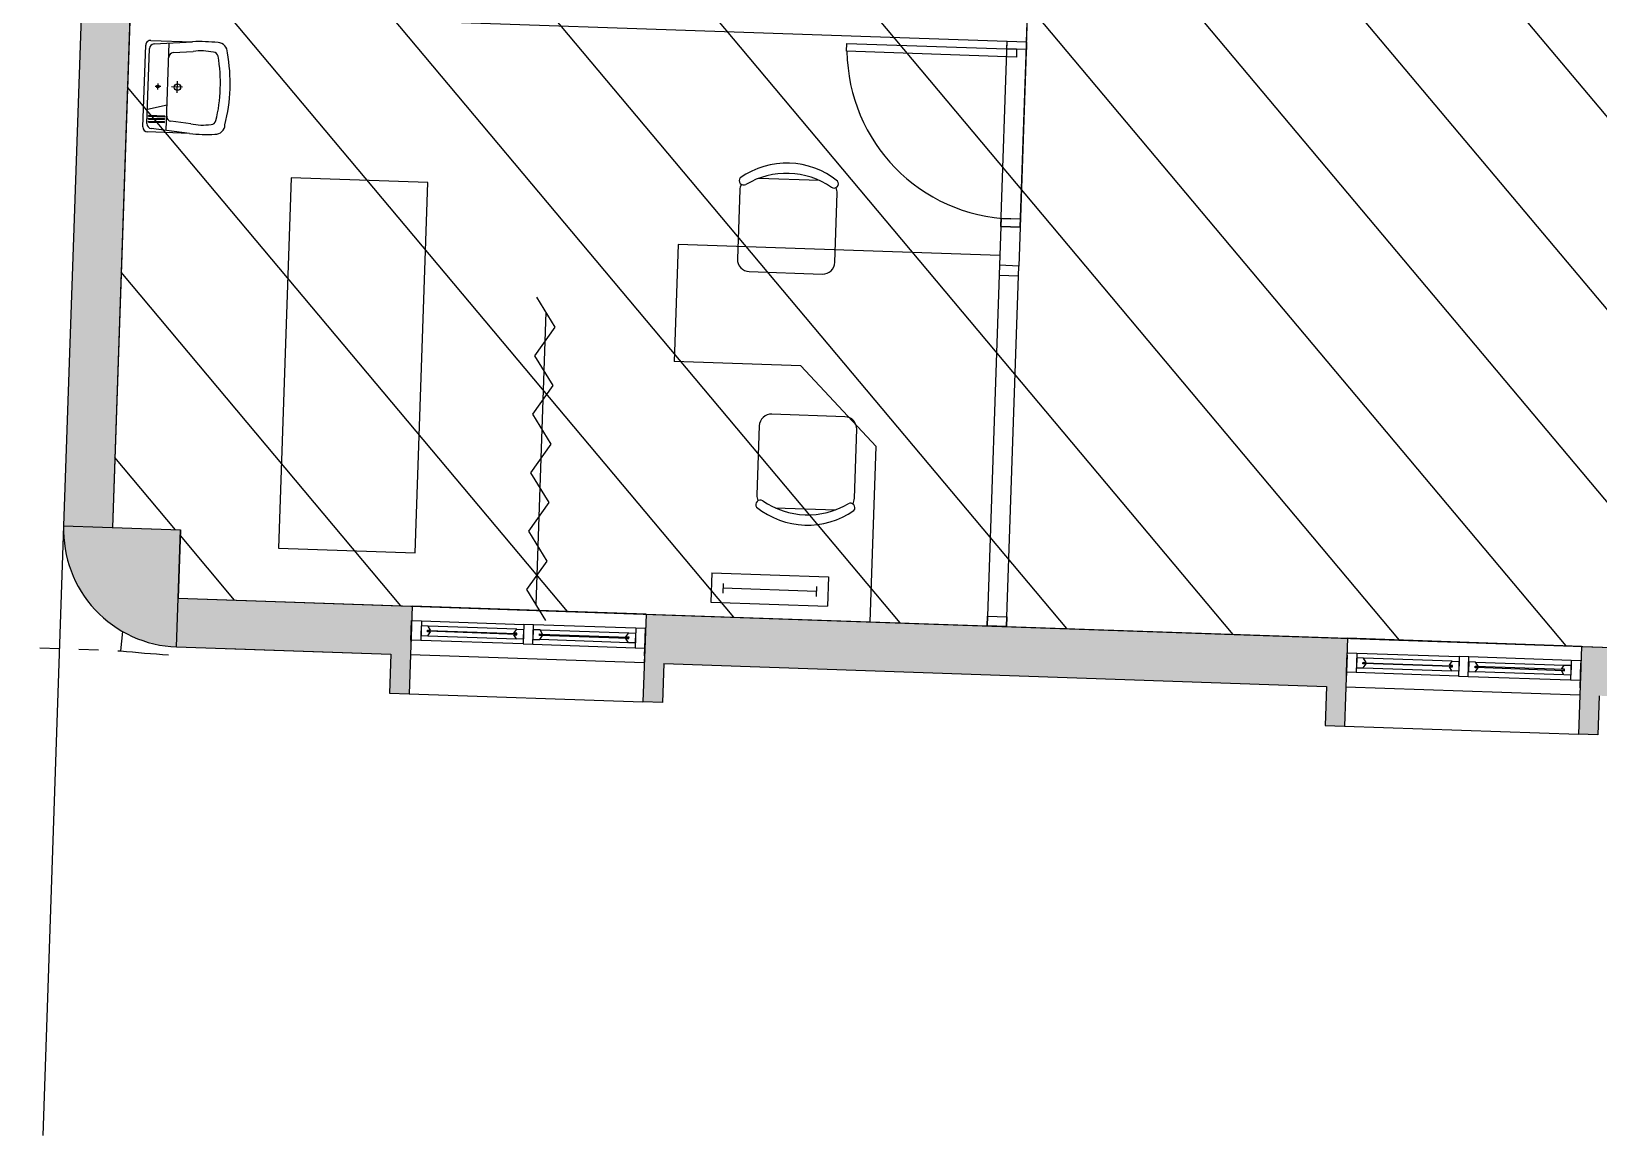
# Model space of a CAD drawing. Extents: x -28 to 149, y -33 to 76.
# Drawn here: x 68.86 to 76.9, y 2.86 to 8.52 of the extents above; entities that cross this region are included whole.
import ezdxf

# ---------------------------------------------------------------- set-up
doc = ezdxf.new("R2010")
doc.units = 0
doc.linetypes.add('STYLE_01', pattern=[0.15000000000000002, 0.1, -0.05000000000000002])
for name, color, linetype in [('arq-hatch', 252, 'Continuous'), ('arq-proyeccion', 251, 'STYLE_01'), ('arq-proyección edificios anexos', 250, 'Continuous')]:
    doc.layers.add(name, color=color, linetype=linetype)

# ---------------------------------------------------------------- blocks, each defined once
blk = doc.blocks.new('Torre Sur')
h = blk.add_hatch(color=256)
h.paths.add_polyline_path([(-5.692902595489613, 10.50158845309898), (-6.142637443475905, 10.51703405138551), (-6.146069798650842, 10.41709297405532), (-5.946187643990015, 10.4102282637059), (-6.056023009581622, 7.212113789134037), (-5.806170316255702, 7.20353290119715)])
h.paths.add_polyline_path([(-4.377618826013531, 6.554117287181271), (-4.384483536363405, 6.354235132520444), (-4.284542459032764, 6.350802777345734), (-4.269096860746686, 6.800537625332481), (-5.468389788710738, 6.841725887428993), (-5.476970676647852, 6.5918731941033)])
h = blk.add_hatch(color=256)
h.paths.add_polyline_path([(-5.692902595489613, 10.50158845309909), (-6.14263744347636, 10.51703405138551), (-6.146069798651297, 10.41709297405544), (-5.946187643990015, 10.4102282637059), (-6.056023009582077, 7.212113789133809), (-5.806170316256157, 7.203532901197036)])
h.paths.add_polyline_path([(-4.377618826013759, 6.554117287181271), (-4.384483536364087, 6.35423513252033), (-4.284542459032991, 6.350802777345734), (-4.269096860746913, 6.800537625332481), (-5.468389788710965, 6.841725887428993), (-5.476970676648307, 6.5918731941033)])
h = blk.add_hatch(color=256)
edge = h.paths.add_edge_path()
edge.add_line((-6.056023009581622, 7.212113789134264), (-5.456376545599596, 7.191519658085781))
edge.add_line((-5.456376545599596, 7.191519658085781), (-5.476970676647397, 6.591873194103528))
edge.add_arc((-5.456376545599142, 7.191519658085781), 0.6000000000000085, 178.0330189992294, 268.0330189992294, ccw=False)
for points in [[(-3.069803932782179, 6.759349363235515), (-3.085249531068257, 6.309614515248768), (-2.985308453738526, 6.306182160074059), (-2.978443743388198, 6.506064314734658), (0.4195528858435864, 6.389364238794315), (0.4126881754937131, 6.189482084133033), (0.5126292528248086, 6.186049728958551), (0.5280748511108868, 6.635784576945525)], [(2.9266607070399, 6.553408052751593), (1.727367779075394, 6.594596314848332), (1.711922180788861, 6.144861466861585), (1.811863258119047, 6.141429111686875), (1.81872796846892, 6.341311266347702), (2.918079819103241, 6.303555359425673)]]:
    blk.add_hatch(color=256).paths.add_polyline_path(points)
for p, q in [((-1.150530721088217, 8.744642877775732), (-1.081883617594031, 10.74346442438309)), ((-5.692902595489613, 10.5015884530992), (-5.806170316255702, 7.203532901197377)), ((-5.946187643990015, 10.4102282637059), (-6.056023009581622, 7.212113789134264)), ((-5.946187643990015, 10.4102282637059), (-6.056023009581622, 7.212113789134264)), ((-5.94618764399047, 10.4102282637059), (-6.056023009582077, 7.212113789134264)), ((-5.94618764399047, 10.4102282637059), (-6.056023009582077, 7.212113789134264)), ((-5.71521290412511, 9.851971450452083), (-1.117923346928364, 9.694083112414319)), ((-1.117923346928364, 9.694083112414319), (-1.114490991753883, 9.794024189744505)), ((-5.649630652799715, 9.257900751853981), (-5.635214761065981, 9.677653276641536)), ((-5.62903043584538, 9.275034140639605), (-5.61583854708806, 9.659146945786006)), ((-5.60937140293936, 9.701780457180462), (-5.39449808667905, 9.694400893554757)), ((-5.592260772954432, 9.683249204691606), (-5.39449808667905, 9.694400893554757)), ((-5.530185010050445, 9.239699319293209), (-5.514801818221713, 9.68761705678287)), ((-5.493730917973608, 9.638725798385053), (-5.391683096281213, 9.64448019815643)), ((-2.040954081751806, 9.64559994157969), (-2.039576461504112, 9.685712588649267)), ((-1.1706444479114, 9.615710211999726), (-2.040954081751806, 9.64559994157969)), ((-2.039576461504112, 9.685712588649267), (-1.169266827663705, 9.655822859069303)), ((-1.250471798418857, 8.748075232950328), (-1.217864424259005, 9.6975154675888)), ((-1.219237366328798, 9.657539036656658), (-1.217864424259005, 9.6975154675888)), ((-1.119296288998612, 9.654106681481949), (-1.219237366328798, 9.657539036656658)), ((-1.217864424259005, 9.6975154675888), (-1.117923346928364, 9.694083112414091)), ((-1.217864424259005, 9.6975154675888), (-1.117923346928364, 9.694083112414091)), ((-1.169266827663705, 9.655822859069303), (-1.1706444479114, 9.615710211999726)), ((-1.117923346928364, 9.694083112414091), (-1.150530721088671, 8.744642877775618)), ((-1.117923346928364, 9.694083112414091), (-1.119296288998612, 9.654106681481949)), ((-5.473552582023331, 9.43195968725172), (-5.471493168918641, 9.491924333649877)), ((-5.55747279120169, 9.464859512349335), (-5.586408684022899, 9.465853280518672)), ((-5.572978806077572, 9.450383204025798), (-5.571949099525227, 9.48036552722499)), ((-5.445785855579288, 9.46102375990722), (-5.502505198670406, 9.462971717003143)), ((-5.626494218635344, 9.348882057701871), (-5.525668201737972, 9.37121679515269)), ((-5.621249462445121, 9.283086589440131), (-5.62107784468617, 9.28808364330655)), ((-5.621249462445121, 9.283086589440131), (-5.538798073647285, 9.280254896420843)), ((-5.62107784468617, 9.28808364330655), (-5.538626455888334, 9.285251950287488)), ((-5.620734609168721, 9.298077751039614), (-5.62056299140977, 9.303074804906146)), ((-5.620734609168721, 9.298077751039614), (-5.538283220371341, 9.295246058020439)), ((-5.62056299140977, 9.303074804906146), (-5.538111602612389, 9.30024311188697)), ((-5.620219755892322, 9.313068912639096), (-5.620048138133825, 9.318065966505628)), ((-5.620219755892322, 9.313068912639096), (-5.537768367094941, 9.310237219620035)), ((-5.620048138133825, 9.318065966505628), (-5.537596749336444, 9.315234273486453)), ((-5.410630156000479, 9.224677830101996), (-5.607161791312137, 9.249371079564867)), ((-5.538798073647285, 9.280254896420843), (-5.538626455888334, 9.285251950287488)), ((-5.538283220371341, 9.295246058020439), (-5.538111602612389, 9.30024311188697)), ((-5.537768367094941, 9.310237219620035), (-5.537596749336444, 9.315234273486453)), ((-5.404396906401871, 9.274287774664003), (-5.50580949163168, 9.287029775522)), ((-5.410630156000479, 9.22467783010211), (-5.625503472260789, 9.2320573937277)), ((-4.888725635637456, 8.997519658159717), (-4.953940383957161, 7.098639188882544)), ((-4.189138094325244, 8.973493171936525), (-4.888725635637456, 8.997519658159717)), ((-4.254352842644948, 7.074612702659351), (-4.189138094325244, 8.973493171936525)), ((-2.588890434394216, 8.934911475570175), (-2.601046692304863, 8.580953493358493)), ((-2.181981460177667, 8.983473528395166), (-2.49180357799105, 8.994113993534484)), ((-2.101341305653023, 8.563791717484833), (-2.089185047742376, 8.917749699696515)), ((-1.249098856349065, 8.78805166388247), (-1.250471798418857, 8.748075232950328)), ((-1.149157779018424, 8.78461930870776), (-1.249098856349065, 8.78805166388247)), ((-1.150530721088671, 8.744642877775618), (-1.149157779018424, 8.78461930870776)), ((-1.250471798418857, 8.748075232950441), (-1.257336508768276, 8.548193078289614)), ((-1.150530721088217, 8.744642877775732), (-1.250471798418857, 8.748075232950441)), ((-1.150530721088671, 8.744642877775618), (-1.250471798418857, 8.748075232950328)), ((-1.250471798418857, 8.748075232950328), (-1.150530721088671, 8.744642877775618)), ((-1.150530721088217, 8.744642877775732), (-1.15739543143809, 8.544760723114905)), ((-2.904648107131834, 8.654797477337752), (-2.925242238180545, 8.055151013355726)), ((-1.255620331181035, 8.598163616954707), (-2.904648107131834, 8.654797477337752)), ((-1.257336508768276, 8.548193078289614), (-1.320835079501194, 6.699283147677761)), ((-1.257336508768276, 8.548193078289614), (-1.259052686355972, 8.498222539624521)), ((-1.15739543143809, 8.544760723114905), (-1.257336508768276, 8.548193078289614)), ((-1.15739543143809, 8.544760723114905), (-1.257336508768276, 8.548193078289614)), ((-1.15739543143809, 8.544760723114905), (-1.257336508768276, 8.548193078289614)), ((-1.220894002170553, 6.695850792503052), (-1.15739543143809, 8.544760723114905)), ((-1.159111609025331, 8.494790184449812), (-1.15739543143809, 8.544760723114905)), ((-2.540728740957547, 8.516345098042734), (-2.165949700968667, 8.503473766137517)), ((-1.259052686355972, 8.498222539624521), (-1.159111609025331, 8.494790184449812)), ((-3.535443434312583, 8.23108306584595), (-3.630235978880592, 8.384427037016394)), ((-3.582839706597042, 8.307755051431286), (-3.634325034217909, 6.808638891475766)), ((-3.640533044404947, 8.084603805025154), (-3.535443434312583, 8.23108306584595)), ((-3.545740499836938, 7.931259833855165), (-3.640533044404947, 8.084603805025154)), ((-2.275625235532971, 8.032840704720002), (-2.925242238180545, 8.055151013355726)), ((-2.275625235532971, 8.032840704720002), (-1.889590346910609, 7.619346974699511)), ((-3.650830109929302, 7.784780573034141), (-3.545740499836938, 7.931259833855165)), ((-3.556037565361294, 7.631436601863925), (-3.650830109929302, 7.784780573034141)), ((-2.488826735794646, 7.72475093943774), (-2.500982993705293, 7.370792957226058)), ((-2.049439300490121, 7.772197558879839), (-2.424218340478546, 7.785068890785055)), ((-2.001277607053453, 7.353631181352398), (-1.989121349142806, 7.70758916356408)), ((-3.661127175453657, 7.4849573410429), (-3.556037565361294, 7.631436601863925)), ((-1.92048154348322, 6.719877278726244), (-1.889590346910609, 7.619346974699511)), ((-3.566334630885649, 7.331613369872684), (-3.661127175453657, 7.4849573410429)), ((-3.671424240977558, 7.185134109052115), (-3.566334630885649, 7.331613369872684)), ((-2.408186581270002, 7.305069128527407), (-2.098364463456619, 7.294428663388089)), ((-6.056023009581622, 7.212113789134264), (-6.163394339699153, 4.085745490962381)), ((-6.056023009581622, 7.212113789134264), (-5.456376545599596, 7.191519658085781)), ((-5.476970676647397, 6.591873194103528), (-5.456376545599596, 7.191519658085781)), ((-3.576631696409549, 7.031790137881671), (-3.671424240977558, 7.185134109052115)), ((-4.953940383957161, 7.098639188882544), (-4.254352842644948, 7.074612702659351)), ((-3.681721306501913, 6.885310877060874), (-3.576631696409549, 7.031790137881671)), ((-2.732970785372345, 6.971572596880605), (-2.738119318134522, 6.821660980884872)), ((-2.732970785372345, 6.971572596880605), (-2.133324321390319, 6.95097846583235)), ((-2.674273143486516, 6.91761351102673), (-2.67602512364374, 6.866600496505498)), ((-2.133324321390319, 6.95097846583235), (-2.138472854152496, 6.801066849836616)), ((-5.468389788710738, 6.84172588742922), (-4.269096860746686, 6.800537625332481)), ((-3.583445429514995, 6.726331989891378), (-3.681721306501913, 6.885310877060874)), ((-2.675065585735865, 6.894539694922059), (-2.196378053788976, 6.878099751795162)), ((-2.195585611539627, 6.901173567899832), (-2.197337591696851, 6.850160553378601)), ((-4.269096860746686, 6.800537625332481), (-4.284542459033219, 6.350802777345734)), ((-3.069803932782179, 6.759349363235515), (-4.269096860746686, 6.800537625332481)), ((-3.069803932782179, 6.759349363235515), (-4.269096860746686, 6.800537625332481)), ((-3.069803932782634, 6.759349363235515), (-3.085249531068257, 6.309614515248768)), ((-3.069803932782634, 6.759349363235515), (0.5280748511108868, 6.635784576945298)), ((-2.738119318134522, 6.821660980884872), (-2.138472854152496, 6.801066849836616)), ((-5.754972938083256, 6.671096566365463), (-5.765255016396623, 6.571626576591939)), ((-4.270813038333927, 6.750567086667161), (-4.277677748683345, 6.550684932006561)), ((-4.272066753132549, 6.714062237586404), (-4.276424033884723, 6.587189781087318)), ((-4.272988693087882, 6.687217791816693), (-4.275562959468516, 6.612261983818826)), ((-4.275073049532693, 6.626526861523303), (-4.271640694358211, 6.726467938853716)), ((-4.271640694358211, 6.726467938853716), (-4.221670155692664, 6.724751761266361)), ((-4.221670155692664, 6.724751761266361), (-4.2251025108676, 6.624810683935948)), ((-4.222528244486512, 6.699766491933815), (-4.224244422073753, 6.649795953268608)), ((-4.187548867420901, 6.698565167622633), (-4.222528244486512, 6.699766491933815)), ((-4.221670155692664, 6.724751761266361), (-3.696979499708505, 6.706731896599081)), ((-4.190543071968023, 6.669650902300191), (-4.190268483554064, 6.677646188486733)), ((-4.190268483554064, 6.677646188486733), (-4.174582079677748, 6.677107457957163)), ((-4.188475603317784, 6.671581076743337), (-4.188338309110804, 6.675578719836608)), ((-3.733743701464846, 6.655963860698307), (-4.188475603317784, 6.671581076743337)), ((-4.188338309110804, 6.675578719836608), (-3.733606407257867, 6.659961503791578)), ((-3.732816965567508, 6.682947951577603), (-4.187548867420901, 6.698565167622633)), ((-4.174582079677748, 6.677107457957163), (-4.187548867420901, 6.698565167622633)), ((-3.747225342484398, 6.662430408764294), (-3.732816965567508, 6.682947951577603)), ((-3.732816965567508, 6.682947951577603), (-3.697837588501898, 6.681746627266421)), ((-3.696979499708505, 6.706731896599081), (-3.700411854882987, 6.606790819268667)), ((-3.697837588501898, 6.681746627266421), (-3.699553766089593, 6.631776088601214)), ((-3.647008961042957, 6.705015719011612), (-3.696979499708505, 6.706731896599081)), ((-3.650441316217893, 6.605074641681199), (-3.647008961042957, 6.705015719011612)), ((-3.647867049836805, 6.680030449679066), (-3.649583227424046, 6.630059911013859)), ((-3.612887672771194, 6.678829125367884), (-3.647867049836805, 6.680030449679066)), ((-3.122318305058798, 6.686995854344332), (-3.647008961042957, 6.705015719011612)), ((-3.612887672771194, 6.678829125367884), (-3.158155770917801, 6.663211909322854)), ((-3.599920885028041, 6.657371415702414), (-3.612887672771194, 6.678829125367884)), ((-3.122318305058798, 6.686995854344332), (-3.12575066023328, 6.587054777013918)), ((-3.07234776639325, 6.685279676756977), (-3.122318305058798, 6.686995854344332)), ((-3.07152011036942, 6.709378824570422), (-3.078384820719293, 6.509496669909595)), ((-3.077131105920671, 6.546001518990352), (-3.072773825168042, 6.672873975489665)), ((-3.075780121568641, 6.585338599426564), (-3.07234776639325, 6.685279676756977)), ((-1.320835079501194, 6.699283147677761), (-1.319118901913498, 6.749253686342854)), ((-1.220894002170553, 6.695850792503052), (-1.320835079501194, 6.699283147677761)), ((-1.320835079501194, 6.699283147677761), (-1.220894002170553, 6.695850792503052)), ((-1.319118901913498, 6.749253686342854), (-1.219177824583312, 6.745821331168145)), ((-1.219177824583312, 6.745821331168145), (-1.220894002170553, 6.695850792503052)), ((-5.476970676647397, 6.5918731941033), (-4.377618826013531, 6.554117287181271)), ((-4.2251025108676, 6.624810683935948), (-4.275073049532693, 6.626526861523303)), ((-3.700411854882987, 6.606790819268667), (-4.2251025108676, 6.624810683935948)), ((-4.224244422073753, 6.649795953268608), (-4.189265045008142, 6.648594628957426)), ((-4.174856668091707, 6.669112171770621), (-4.190543071968023, 6.669650902300191)), ((-4.189265045008142, 6.648594628957426), (-4.174856668091707, 6.669112171770621)), ((-4.189265045008142, 6.648594628957426), (-3.734533143155204, 6.632977412912396)), ((-3.734533143155204, 6.632977412912396), (-3.747499930898357, 6.654435122577866)), ((-3.747499930898357, 6.654435122577866), (-3.731813527021586, 6.653896392048182)), ((-3.731538938607628, 6.661891678234724), (-3.747225342484398, 6.662430408764294)), ((-3.699553766089593, 6.631776088601214), (-3.734533143155204, 6.632977412912396)), ((-3.733606407257867, 6.659961503791578), (-3.733743701464846, 6.655963860698307)), ((-3.731813527021586, 6.653896392048182), (-3.731538938607628, 6.661891678234724)), ((-3.700411854882987, 6.606790819268667), (-3.650441316217893, 6.605074641681199)), ((-3.650441316217893, 6.605074641681199), (-3.12575066023328, 6.587054777013918)), ((-3.649583227424046, 6.630059911013859), (-3.614603850358435, 6.628858586702677)), ((-3.615881877318316, 6.649914860045442), (-3.615607288904357, 6.657910146231984)), ((-3.600195473442, 6.649376129515872), (-3.615881877318316, 6.649914860045442)), ((-3.615607288904357, 6.657910146231984), (-3.599920885028041, 6.657371415702414)), ((-3.614603850358435, 6.628858586702677), (-3.600195473442, 6.649376129515872)), ((-3.159871948505497, 6.613241370657647), (-3.614603850358435, 6.628858586702677)), ((-3.613677114461552, 6.655842677581973), (-3.613814408668532, 6.651845034488701)), ((-3.613814408668532, 6.651845034488701), (-3.159082506815139, 6.636227818443672)), ((-3.15894521260816, 6.640225461536943), (-3.613677114461552, 6.655842677581973)), ((-3.159871948505497, 6.613241370657647), (-3.17283873624865, 6.634699080323117)), ((-3.17283873624865, 6.634699080323117), (-3.157152332371879, 6.634160349793433)), ((-3.172564147835146, 6.642694366509545), (-3.158155770917801, 6.663211909322854)), ((-3.156877743957921, 6.642155635979975), (-3.172564147835146, 6.642694366509545)), ((-3.124892571439887, 6.612040046346578), (-3.159871948505497, 6.613241370657647)), ((-3.159082506815139, 6.636227818443672), (-3.15894521260816, 6.640225461536943)), ((-3.158155770917801, 6.663211909322854), (-3.123176393852191, 6.662010585011672)), ((-3.157152332371879, 6.634160349793433), (-3.156877743957921, 6.642155635979975)), ((-3.123176393852191, 6.662010585011672), (-3.124892571439887, 6.612040046346578)), ((-3.073695765123375, 6.646029529719954), (-3.076270031504464, 6.571073721722087)), ((0.5280748511108868, 6.635784576945298), (0.5126292528248086, 6.186049728958551)), ((1.727367779075394, 6.594596314848332), (0.5280748511108868, 6.635784576945298)), ((1.727367779075394, 6.594596314848332), (0.5280748511108868, 6.635784576945298)), ((1.727367779075394, 6.594596314848332), (1.711922180788861, 6.144861466861585)), ((1.727367779075394, 6.594596314848332), (2.9266607070399, 6.553408052751593)), ((-5.222909072638686, 6.583147756230119), (-4.377618826013531, 6.554117287181271)), ((-4.377618826013531, 6.554117287181271), (-4.384483536363405, 6.354235132520444)), ((-3.078384820718838, 6.509496669909595), (-4.277677748683345, 6.550684932006561)), ((-3.078384820718838, 6.509496669909595), (-4.277677748683345, 6.550684932006561)), ((-3.12575066023328, 6.587054777013918), (-3.075780121568641, 6.585338599426564)), ((0.5263586735236458, 6.585814038279977), (0.5194939631742272, 6.385931883619378)), ((0.5263586735236458, 6.585814038279977), (0.5194939631742272, 6.385931883619378)), ((0.5251049587250236, 6.549309189199221), (0.5207476779728495, 6.422436732700135)), ((0.5241830187696905, 6.522464743429509), (0.5216087523886017, 6.447508935431642)), ((0.5220986623248791, 6.461773813136119), (0.5255310174998158, 6.561714890466533)), ((0.5255310174998158, 6.561714890466533), (0.5755015561644541, 6.559998712879178)), ((0.5755015561644541, 6.559998712879178), (0.5720692009899722, 6.460057635548765)), ((0.574643467371061, 6.535013443546632), (0.5729272897833653, 6.485042904881425)), ((0.6096228444366716, 6.533812119235449), (0.574643467371061, 6.535013443546632)), ((0.5755015561644541, 6.559998712879178), (1.100192212149068, 6.541978848211897)), ((0.6066286398890952, 6.504897853913008), (0.6069032283030538, 6.51289314009955)), ((0.6069032283030538, 6.51289314009955), (0.6225896321802793, 6.51235440956998)), ((0.6086961085393341, 6.506828028356153), (0.6088334027463134, 6.510825671449425)), ((0.6088334027463134, 6.510825671449425), (1.063565304599706, 6.495208455404395)), ((1.064354746289609, 6.51819490319042), (0.6096228444366716, 6.533812119235449)), ((0.6225896321802793, 6.51235440956998), (0.6096228444366716, 6.533812119235449)), ((1.049946369373174, 6.497677360377111), (1.064354746289609, 6.51819490319042)), ((1.064354746289609, 6.51819490319042), (1.09933412335522, 6.516993578879237)), ((1.100192212149523, 6.541978848211897), (1.096759856974131, 6.442037770881484)), ((1.09933412335522, 6.516993578879237), (1.097617945768434, 6.467023040214031)), ((1.150162750814161, 6.540262670624429), (1.100192212149523, 6.541978848211897)), ((1.146730395639679, 6.440321593294016), (1.150162750814161, 6.540262670624429)), ((1.149304662020768, 6.515277401291883), (1.147588484433072, 6.465306862626676)), ((1.184284039086378, 6.5140760769807), (1.149304662020768, 6.515277401291883)), ((1.674853406798775, 6.522242805957148), (1.150162750814161, 6.540262670624429)), ((1.184284039086378, 6.5140760769807), (1.639015940939316, 6.498458860935671)), ((1.197250826829986, 6.492618367315231), (1.184284039086378, 6.5140760769807)), ((1.674853406798775, 6.522242805957148), (1.671421051623838, 6.422301728626735)), ((1.724823945463868, 6.520526628369794), (1.674853406798775, 6.522242805957148)), ((1.725651601488153, 6.544625776183011), (1.718786891138734, 6.344743621522412)), ((1.725651601488153, 6.544625776183011), (1.718786891138734, 6.344743621522412)), ((1.725651601488153, 6.544625776183011), (1.718786891138734, 6.344743621522412)), ((1.721391590289386, 6.42058555103938), (1.724823945463868, 6.520526628369794)), ((-2.978443743388652, 6.506064314734886), (-2.985308453738071, 6.306182160074059)), ((-2.978443743388652, 6.506064314734886), (0.4195528858435864, 6.389364238794087)), ((0.5720692009899722, 6.460057635548765), (0.5220986623248791, 6.461773813136119)), ((1.096759856974131, 6.442037770881484), (0.5720692009899722, 6.460057635548765)), ((0.5729272897833653, 6.485042904881425), (0.6079066668489759, 6.483841580570243)), ((0.6223150437663207, 6.504359123383438), (0.6066286398890952, 6.504897853913008)), ((0.6079066668489759, 6.483841580570243), (0.6223150437663207, 6.504359123383438)), ((0.6079066668489759, 6.483841580570243), (1.062638568702823, 6.468224364525213)), ((1.063428010392727, 6.491210812311124), (0.6086961085393341, 6.506828028356153)), ((1.062638568702823, 6.468224364525213), (1.049671780959216, 6.489682074190682)), ((1.049671780959216, 6.489682074190682), (1.065358184835532, 6.489143343660999)), ((1.06563277324949, 6.497138629847541), (1.049946369373174, 6.497677360377111)), ((1.097617945768434, 6.467023040214031), (1.062638568702823, 6.468224364525213)), ((1.063565304599706, 6.495208455404395), (1.063428010392727, 6.491210812311124)), ((1.065358184835532, 6.489143343660999), (1.06563277324949, 6.497138629847541)), ((1.096759856974131, 6.442037770881484), (1.146730395639679, 6.440321593294016)), ((1.146730395639679, 6.440321593294016), (1.671421051623838, 6.422301728626735)), ((1.147588484433072, 6.465306862626676), (1.182567861498683, 6.464105538315494)), ((1.181289834538802, 6.485161811658259), (1.181564422952761, 6.493157097844801)), ((1.196976238415573, 6.484623081128689), (1.181289834538802, 6.485161811658259)), ((1.181564422952761, 6.493157097844801), (1.197250826829986, 6.492618367315231)), ((1.182567861498683, 6.464105538315494), (1.196976238415573, 6.484623081128689)), ((1.637299763352075, 6.448488322270464), (1.182567861498683, 6.464105538315494)), ((1.18349459739602, 6.491089629194789), (1.183357303189041, 6.487091986101518)), ((1.183357303189041, 6.487091986101518), (1.638089205041979, 6.471474770056489)), ((1.638226499249413, 6.47547241314976), (1.18349459739602, 6.491089629194789)), ((1.637299763352075, 6.448488322270464), (1.624332975608922, 6.469946031935933)), ((1.624332975608922, 6.469946031935933), (1.640019379485238, 6.46940730140625)), ((1.624607564022881, 6.477941318122362), (1.639015940939316, 6.498458860935671)), ((1.640293967899197, 6.477402587592792), (1.624607564022881, 6.477941318122362)), ((1.672279140417686, 6.447286997959395), (1.637299763352075, 6.448488322270464)), ((1.638089205041979, 6.471474770056489), (1.638226499249413, 6.47547241314976)), ((1.639015940939316, 6.498458860935671), (1.673995318004927, 6.497257536624488)), ((1.640019379485238, 6.46940730140625), (1.640293967899197, 6.477402587592792)), ((1.673995318004927, 6.497257536624488), (1.672279140417686, 6.447286997959395)), ((1.720040605937356, 6.381248470603168), (1.72439788668953, 6.508120927102254)), ((1.723475946734197, 6.481276481332543), (1.720901680353563, 6.406320673334676)), ((-4.384483536363405, 6.354235132520444), (-4.284542459033219, 6.350802777345734)), ((-4.284542459033219, 6.350802777345734), (-3.085249531068257, 6.309614515248768)), ((0.4195528858435864, 6.389364238794087), (0.4126881754941678, 6.18948208413326)), ((1.718786891138734, 6.344743621522412), (0.5194939631742272, 6.385931883619378)), ((1.718786891138734, 6.344743621522412), (0.5194939631742272, 6.385931883619378)), ((1.671421051623838, 6.422301728626735), (1.721391590289386, 6.42058555103938)), ((-2.985308453738071, 6.306182160074059), (-3.085249531068257, 6.309614515248768)), ((1.81872796846892, 6.341311266347702), (1.811863258119047, 6.141429111686875)), ((0.4126881754941678, 6.18948208413326), (0.5126292528248086, 6.186049728958551)), ((0.5126292528248086, 6.186049728958551), (1.711922180788861, 6.144861466861585)), ((1.811863258119047, 6.141429111686875), (1.711922180788861, 6.144861466861585))]:
    blk.add_line(p, q)
for centre, radius in [((-5.572463952801627, 9.465374365625507), 0.006663477993398131), ((-5.472522875470986, 9.461942010450798), 0.01622699783878027)]:
    blk.add_circle(centre, radius)
for centre, radius, start, end in [((-5.610229491733207, 9.676795187847688), 0.02500000000018758, 88.03301899886617, 178.0330189988662), ((-5.590853277755444, 9.658288856992385), 0.02500000000002266, 93.22744790710897, 178.0330189993746), ((-5.356628922735189, 8.903307076164639), 0.7919996852844557, 83.32541711443216, 92.74062088400281), ((-5.349623153597097, 9.36826827982624), 0.2793958886709573, 77.18187827974326, 98.6581564192165), ((-5.266290863737197, 9.63996829316244), 0.04999999999996383, 358.0330189993062, 88.03301899930622), ((-1.169266827663705, 9.655822859069303), 0.8699999999999877, 180.6772223334867, 268.0330189992295), ((-5.492323422774597, 9.613765450685811), 0.02500000000004558, 93.22744790715706, 178.0330189993275), ((-5.28849533376185, 9.615716139421899), 0.02500000000008816, 9.708693693229604, 88.03301899933291), ((-6.067796917320163, 9.48238597596198), 0.8156249999999264, 358.0330189991096, 9.70869369285996), ((-6.067796917320081, 9.482385975958948), 0.8656250000001033, 358.0330189993185, 10.37336918937768), ((-6.067796917320126, 9.482385975959696), 0.8156249999998109, 346.3573443055195, 358.0330189992698), ((-6.067796917319782, 9.48238597595946), 0.8656249999998227, 345.6926688092247, 358.033018999284), ((-5.624645383467112, 9.257042663060304), 0.0250000000000113, 178.0330189992434, 268.0330189992434), ((-5.604045166512789, 9.274176051845847), 0.02500000000000268, 178.0330189990593, 262.8385900913241), ((-5.502692866832308, 9.311834747803001), 0.02500000000002505, 178.0330189991059, 262.8385900912751), ((-5.343486090147107, 9.546963287076458), 0.2793958886709263, 257.4078815792114, 278.8841597187151), ((-5.299478870321165, 9.295904691964704), 0.02499999999998899, 268.0330189995634, 346.3573443057189), ((-5.278990577883405, 9.270186307040262), 0.05000000000014012, 268.0330189991176, 358.0330189991176), ((-5.318575919415652, 10.01130958576777), 0.791999685287209, 263.3254171144892, 272.7406208840598), ((-2.348333703000208, 8.655656836530284), 0.4166666666666665, 51.16312135337846, 124.9029166450736), ((-2.349889995958165, 8.610341714121319), 0.4091706578082971, 55.60877150382841, 120.4572664946356), ((-2.568901658690265, 8.983101216892123), 0.02285001686415638, 141.3429544276967, 300.0604315042341), ((-2.526427261062963, 8.93276625358601), 0.06249999999999999, 150.4485781624596, 178.0330189992294), ((-2.105820588698407, 8.967197258786314), 0.02285001686415638, 236.0056064942169, 34.72308357076562), ((-2.151648221073629, 8.919894921680793), 0.06249999999999999, 358.0330189992294, 25.61745983599339), ((-2.53858351897361, 8.578808271374214), 0.06249999999999999, 178.0330189992294, 268.0330189992295), ((-2.163804478984275, 8.565936939468997), 0.06249999999999999, 268.0330189992295, 358.0330189992294), ((-2.426363562462939, 7.722605717453575), 0.06249999999999999, 88.03301899922943, 178.0330189992294), ((-2.051584522474059, 7.709734385548359), 0.06249999999999999, 358.0330189992294, 88.03301899922943), ((-2.484347452749262, 7.321345398136259), 0.02285001686415638, 56.00560649421694, 214.7230835707655), ((-2.438519820373585, 7.36864773524178), 0.06249999999999999, 178.0330189992294, 205.6174598359934), ((-2.240278045489504, 7.678200942801254), 0.4091706578082971, 235.6087715038285, 300.4572664946356), ((-2.021266382757403, 7.305441440030449), 0.02285001686415638, 321.3429544276967, 120.060431504234), ((-2.063740780384705, 7.355776403336563), 0.06249999999999999, 330.4485781624596, 358.0330189992294), ((-2.241834338447461, 7.632885820392289), 0.4166666666666665, 231.1631213533785, 304.9029166450737), ((-5.456376545599142, 7.191519658085781), 0.6000000000000085, 178.0330189992294, 268.0330189992295), ((-5.171322234440822, 12.31739955627245), 5.776388429071387, 264.0983729826126, 266.5491628321895)]:
    blk.add_arc(centre, radius, start, end)

msp = doc.modelspace()

# ---------------------------------------------------------------- hatches: boundary and pattern name
at = {"layer": 'arq-hatch'}
h = msp.add_hatch(dxfattribs=at)
h.set_pattern_fill('LINE', color=1, scale=0.2, angle=130, style=0)
h.set_pattern_definition([(130, (0, 0), (-0.486438221380551, -0.4081701321509525), [])])
h.paths.add_polyline_path([(79.42403564613906, 29.04095813610657), (78.82438918215658, 29.06155226715484), (78.8329700700937, 29.31140496048086), (70.08812580368445, 29.61173603827006), (69.89419773631415, 23.96506516910433), (70.24399150697027, 23.95305192599286), (70.22339737592156, 23.35340546201061), (69.87360360526546, 23.36541870512209), (69.68825642582979, 17.96860052928226), (70.0380501964859, 17.95658728617078), (70.01745606543753, 17.35694082218853), (69.66766229478154, 17.36895406530024), (69.48231511534632, 11.97213588946018), (69.83210888600243, 11.96012264634844), (69.81151475495405, 11.36047618236621), (69.46172098429761, 11.37248942547793), (69.27637380486195, 5.975671249638348), (69.62616757551807, 5.963658006527138), (69.61415433240691, 5.613864235870174), (78.00920482815725, 5.325546401188213), (78.02121807126889, 5.675340171849003), (78.62086453525114, 5.654746040800291), (78.60027040420246, 5.055099576818402), (82.84776619074316, 4.909224481894038), (83.16525904440633, 14.15377413495147), (83.86317205385991, 32.14041749209954), (83.86660440903465, 32.24035856943021), (79.18922577383577, 32.40099746978395), (79.09483600652102, 29.65261784319971), (79.44462977718729, 29.64060460008788)])

# ---------------------------------------------------------------- linework, layer by layer
at = {"layer": 'arq-hatch', "color": 1}
msp.add_lwpolyline([(69.66766229478154, 17.36895406530006), (69.48231511534632, 11.97213588946018), (69.83210888600243, 11.96012264634847), (69.81151475495372, 11.36047618236622), (69.46172098429761, 11.37248942547793), (69.27637380486195, 5.975671249638348), (69.62616757551805, 5.963658006526735), (69.61415433240691, 5.613864235870174), (78.0092048281574, 5.325546401192552), (78.02121807126889, 5.675340171849003), (78.62086453525117, 5.654746040800738), (78.60027040420337, 5.055099576818371), (82.8477661907431, 4.90922448189243), (83.80650354649893, 32.24242266071288)], dxfattribs=at)
at = {"layer": 'arq-proyeccion'}
msp.add_line((62.3097294247403, 5.613609288487673), (69.31728910471872, 5.343764925033007), dxfattribs=at)

# ---------------------------------------------------------------- block references
at = {"layer": 'arq-proyección edificios anexos', "lineweight": 0}
msp.add_blockref('Torre Sur', (75.08254412111765, -1.227861651559046), dxfattribs=at)

doc.saveas('drawing.dxf')
